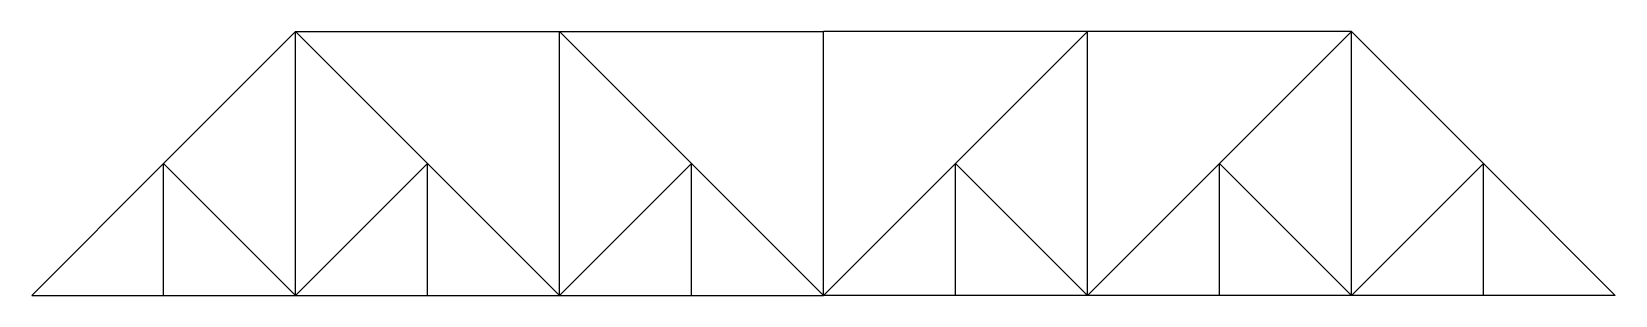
# Model space of a CAD drawing. Extents: x 0 to 12, y 0 to 2.
import ezdxf

# ---------------------------------------------------------------- set-up
doc = ezdxf.new("R2010")
doc.units = 0
doc.layers.get('0').update_dxf_attribs({"linetype": 'CONTINUOUS'})

msp = doc.modelspace()

# ---------------------------------------------------------------- linework, layer by layer
for p, q in [((1, 1), (2, 2)), ((2, 0), (2, 2)), ((2, 2), (3, 1)), ((4, 0), (4, 2)), ((4, 2), (5, 1)), ((8, 2), (7, 1)), ((8, 0), (8, 2)), ((10, 2), (9, 1)), ((11, 1), (10, 2)), ((10, 0), (10, 2))]:
    msp.add_line(p, q)
for points in [[(2, 2), (4, 2), (6, 2)], [(10, 2), (8, 2), (6, 2)], [(6, 0), (6, 2)], [(0, 0), (1, 1), (2, 0)], [(1, 0), (1, 1)], [(2, 0), (3, 1), (4, 0)], [(3, 0), (3, 1)], [(4, 0), (5, 1), (6, 0)], [(5, 0), (5, 1)], [(8, 0), (7, 1), (6, 0)], [(7, 0), (7, 1)], [(10, 0), (9, 1), (8, 0)], [(9, 0), (9, 1)], [(12, 0), (11, 1), (10, 0)], [(11, 0), (11, 1)], [(0, 0), (1, 0), (2, 0)], [(2, 0), (3, 0), (4, 0)], [(4, 0), (5, 0), (6, 0)], [(8, 0), (7, 0), (6, 0)], [(10, 0), (9, 0), (8, 0)], [(12, 0), (11, 0), (10, 0)]]:
    msp.add_lwpolyline(points)

doc.saveas('drawing.dxf')
